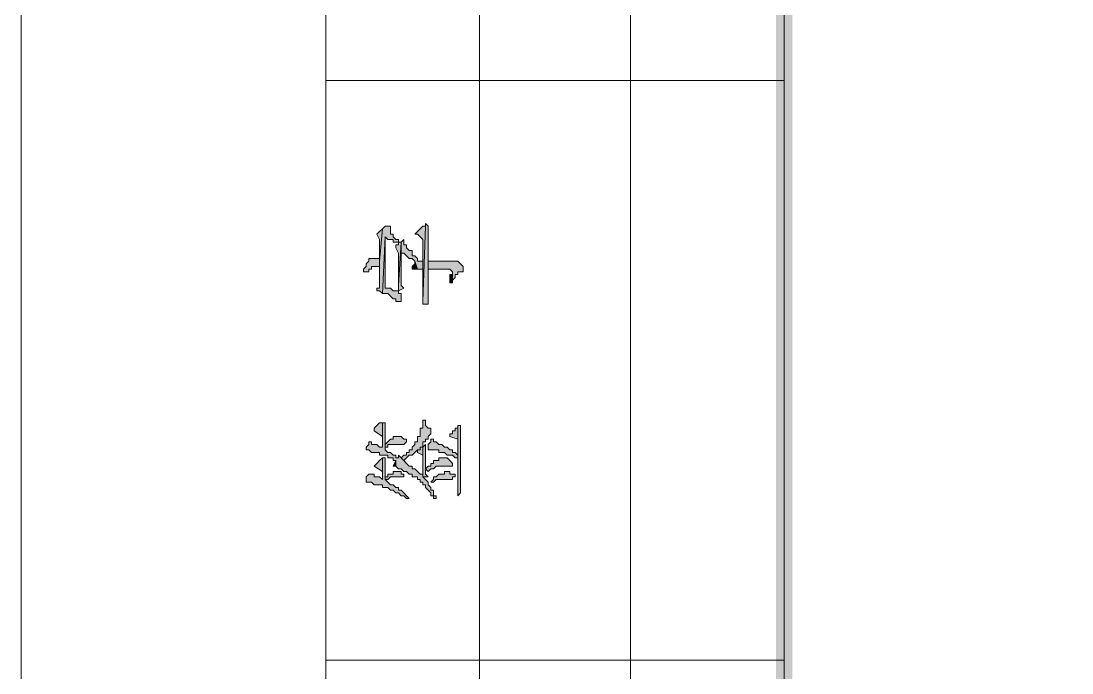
# Model space of a CAD drawing. Header units: millimetres. Extents: x 6 to 291, y 4 to 206.
# Drawn here: x 5.8 to 22.3, y 13.94 to 24.18 of the extents above; entities that cross this region are included whole.
import ezdxf

# ---------------------------------------------------------------- set-up
doc = ezdxf.new("R2010")
doc.units = ezdxf.units.MM
doc.layers.add('C00-00-00', color=7, linetype='Continuous')

msp = doc.modelspace()

# ---------------------------------------------------------------- hatches: boundary and pattern name
at = {"layer": 'C00-00-00'}
h = msp.add_hatch(color=256, dxfattribs=at)
h.dxf.hatch_style = 2
h.paths.add_polyline_path([(17.653, 8.636004), (17.907, 8.89001), (17.653, 201.083336)])
h = msp.add_hatch(color=256, dxfattribs=at)
h.dxf.hatch_style = 2
h.paths.add_polyline_path([(17.907, 8.89001), (17.653, 201.083336), (17.907, 200.787002)])
h = msp.add_hatch(color=256, dxfattribs=at)
h.dxf.hatch_style = 2
h.paths.add_polyline_path([(11.387667, 19.981338), (11.387667, 19.939005), (11.43, 19.939005), (11.472334, 19.896672), (11.514667, 20.785672), (11.557, 20.743338), (11.599334, 20.743338), (11.641667, 20.743338), (11.641667, 20.701005), (11.684, 20.701005), (11.726334, 20.701005), (11.726334, 20.743338), (11.684, 20.743338), (11.641667, 20.785672), (11.641667, 20.828005), (11.599334, 20.828005), (11.599334, 20.870338), (11.599334, 20.912672), (11.599334, 20.955005), (11.557, 20.955005), (11.514667, 20.955005), (11.472334, 20.912672), (11.43, 20.404672), (11.43, 19.981338)])
h = msp.add_hatch(color=256, dxfattribs=at)
h.dxf.hatch_style = 2
h.paths.add_polyline_path([(11.980333, 20.828008), (12.022666, 20.828008), (12.107333, 20.743342), (12.107333, 19.769675), (12.149666, 20.955008), (12.107333, 20.955008), (12.065, 20.912675), (12.022666, 20.870342)])
h = msp.add_hatch(color=256, dxfattribs=at)
h.dxf.hatch_style = 2
h.paths.add_polyline_path([(12.107333, 19.727333), (12.191999, 19.727333), (12.191999, 20.954999), (12.149666, 20.997333), (12.149666, 20.954999), (12.107333, 19.769666)])
h = msp.add_hatch(color=256, dxfattribs=at)
h.dxf.hatch_style = 2
h.paths.add_polyline_path([(11.387667, 20.828008), (11.43, 20.743342), (11.43, 20.404675), (11.472334, 20.912675), (11.43, 20.870342)])
h = msp.add_hatch(color=256, dxfattribs=at)
h.dxf.hatch_style = 2
h.paths.add_polyline_path([(11.472334, 19.89667), (11.514667, 19.89667), (11.557, 19.89667), (11.599334, 19.854336), (11.641667, 19.812003), (11.684, 19.812003), (11.684, 19.76967), (11.768667, 19.76967), (11.768667, 19.812003), (11.768667, 19.854336), (11.768667, 19.89667), (11.726334, 19.89667), (11.726334, 19.939003), (11.684, 19.939003), (11.641667, 19.939003), (11.599334, 19.981336), (11.557, 19.981336), (11.514667, 19.981336), (11.514667, 20.78567)])
h = msp.add_hatch(color=256, dxfattribs=at)
h.dxf.hatch_style = 2
h.paths.add_polyline_path([(11.684, 20.616329), (11.726333, 20.531662), (11.726333, 20.023662), (11.768667, 20.700995), (11.726333, 20.700995), (11.726333, 20.658662), (11.684, 20.658662)])
h = msp.add_hatch(color=256, dxfattribs=at)
h.dxf.hatch_style = 2
h.paths.add_polyline_path([(11.726333, 19.938996), (11.811, 19.981329), (11.768667, 20.023663), (11.768667, 20.531663), (11.768667, 20.700996), (11.726333, 20.023663), (11.726333, 19.981329)])
h = msp.add_hatch(color=256, dxfattribs=at)
h.dxf.hatch_style = 2
h.paths.add_polyline_path([(11.768667, 20.700997), (11.768667, 20.531664), (11.811, 20.531664), (11.853333, 20.489331), (11.895667, 20.446997), (11.938, 20.446997), (11.980333, 20.404664), (12.022667, 20.277664), (12.107333, 20.277664), (12.107333, 20.404664), (12.022667, 20.404664), (12.022667, 20.446997), (11.980333, 20.489331), (11.938, 20.489331), (11.938, 20.531664), (11.938, 20.573997), (11.895667, 20.573997), (11.853333, 20.616331), (11.853333, 20.658664), (11.811, 20.658664), (11.811, 20.743331)])
h = msp.add_hatch(color=256, dxfattribs=at)
h.dxf.hatch_style = 2
h.paths.add_polyline_path([(11.176001, 20.235328), (11.218334, 20.235328), (11.260667, 20.235328), (11.260667, 20.277661), (11.303001, 20.277661), (11.303001, 20.319995), (11.387667, 20.319995), (11.430001, 20.319995), (11.430001, 19.981328), (11.430001, 20.404661), (11.430001, 20.446995), (11.387667, 20.446995), (11.303001, 20.446995), (11.260667, 20.446995), (11.260667, 20.404661), (11.218334, 20.362328), (11.218334, 20.319995), (11.176001, 20.277661)])
h = msp.add_hatch(color=256, dxfattribs=at)
h.dxf.hatch_style = 2
h.paths.add_polyline_path([(11.938, 20.27767), (12.022666, 20.27767), (11.980333, 20.40467), (11.980333, 20.362337), (11.938, 20.320004)])
h = msp.add_hatch(color=256, dxfattribs=at)
h.dxf.hatch_style = 2
h.paths.add_polyline_path([(12.192001, 20.404665), (12.192001, 20.277665), (12.446001, 20.277665), (12.530667, 20.277665), (12.573001, 20.235332), (12.573001, 20.065999), (12.573001, 20.108332), (12.615334, 20.150665), (12.615334, 20.192999), (12.657667, 20.192999), (12.657667, 20.235332), (12.700001, 20.235332), (12.742334, 20.235332), (12.742334, 20.277665), (12.742334, 20.319999), (12.700001, 20.362332), (12.657667, 20.404665)])
h = msp.add_hatch(color=256, dxfattribs=at)
h.dxf.hatch_style = 2
h.paths.add_polyline_path([(12.530667, 20.066007), (12.573, 20.066007), (12.573, 20.23534), (12.573, 20.193007), (12.530667, 20.193007), (12.530667, 20.10834)])
h = msp.add_hatch(color=256, dxfattribs=at)
h.dxf.hatch_style = 2
h.paths.add_polyline_path([(11.218334, 17.441329), (11.260667, 17.441329), (11.303001, 17.398995), (11.345334, 17.398995), (11.387667, 17.398995), (11.430001, 17.398995), (11.430001, 17.356662), (11.472334, 17.356662), (11.514667, 17.356662), (11.557001, 17.356662), (11.557001, 17.314329), (11.599334, 17.314329), (11.641667, 17.314329), (11.641667, 17.271995), (11.684001, 17.271995), (11.684001, 17.187329), (11.726334, 17.144995), (11.768667, 17.144995), (11.811001, 17.102662), (11.853334, 17.102662), (11.895667, 17.060329), (11.938001, 17.060329), (11.938001, 17.017995), (11.980334, 17.017995), (12.022667, 17.017995), (12.022667, 16.975662), (12.065001, 16.975662), (12.065001, 16.933329), (12.107334, 16.933329), (12.107334, 16.890995), (12.149667, 16.890995), (12.149667, 16.848662), (12.192001, 16.806329), (12.234334, 16.763995), (12.234334, 16.721662), (12.276667, 16.721662), (12.276667, 16.679329), (12.319001, 16.679329), (12.319001, 16.721662), (12.276667, 16.721662), (12.276667, 16.763995), (12.276667, 16.806329), (12.234334, 16.806329), (12.234334, 16.848662), (12.192001, 16.890995), (12.192001, 16.933329), (12.149667, 16.975662), (12.107334, 17.017995), (12.107334, 17.483662), (12.107334, 17.060329), (12.107334, 17.017995), (12.107334, 17.060329), (12.065001, 17.060329), (12.022667, 17.102662), (11.980334, 17.144995), (11.938001, 17.144995), (11.938001, 17.187329), (11.895667, 17.187329), (11.853334, 17.229662), (11.811001, 17.271995), (11.768667, 17.314329), (11.726334, 17.356662), (11.726334, 17.314329), (11.684001, 17.314329), (11.684001, 17.356662), (11.641667, 17.356662), (11.599334, 17.398995), (11.557001, 17.398995), (11.514667, 17.441329), (11.514667, 17.864662), (11.472334, 17.864662), (11.472334, 17.483662), (11.430001, 17.483662), (11.387667, 17.525995), (11.345334, 17.525995), (11.303001, 17.525995), (11.303001, 17.568329), (11.260667, 17.568329), (11.260667, 17.525995), (11.218334, 17.483662)])
h = msp.add_hatch(color=256, dxfattribs=at)
h.dxf.hatch_style = 2
h.paths.add_polyline_path([(11.345334, 17.737677), (11.472334, 17.65301), (11.472334, 17.483677), (11.472334, 17.864677), (11.43, 17.864677), (11.387667, 17.822343), (11.345334, 17.78001)])
h = msp.add_hatch(color=256, dxfattribs=at)
h.dxf.hatch_style = 2
h.paths.add_polyline_path([(11.768667, 17.314334), (11.811, 17.272001), (11.853333, 17.314334), (11.895667, 17.356667), (11.938, 17.356667), (11.980333, 17.399001), (12.022667, 17.441334), (12.065, 17.441334), (12.065, 17.483667), (12.107333, 17.483667), (12.107333, 17.526001), (12.107333, 17.568334), (12.149667, 17.568334), (12.149667, 17.610667), (12.192, 17.610667), (12.192, 17.653001), (12.234333, 17.695334), (12.234333, 17.737667), (12.234333, 17.780001), (12.192, 17.780001), (12.149667, 17.822334), (12.149667, 17.864667), (12.149667, 17.907001), (12.107333, 17.907001), (12.107333, 17.864667), (12.107333, 17.780001), (12.065, 17.780001), (12.065, 17.695334), (12.065, 17.653001), (12.022667, 17.653001), (12.022667, 17.610667), (12.022667, 17.568334), (11.980333, 17.568334), (11.980333, 17.526001), (11.938, 17.483667), (11.938, 17.441334), (11.895667, 17.441334), (11.895667, 17.399001), (11.853333, 17.399001), (11.853333, 17.356667), (11.811, 17.356667)])
h = msp.add_hatch(color=256, dxfattribs=at)
h.dxf.hatch_style = 2
h.paths.add_polyline_path([(12.530667, 17.695334), (12.530667, 17.653001), (12.657667, 17.610668), (12.657667, 17.356668), (12.657667, 17.822334), (12.657667, 17.780001), (12.615334, 17.780001), (12.615334, 17.737668), (12.573, 17.737668), (12.573, 17.695334)])
h = msp.add_hatch(color=256, dxfattribs=at)
h.dxf.hatch_style = 2
h.paths.add_polyline_path([(12.657667, 16.72167), (12.7, 16.764003), (12.7, 17.822336), (12.657667, 17.822336), (12.657667, 17.35667), (12.657667, 16.806336), (12.657667, 16.764003)])
h = msp.add_hatch(color=256, dxfattribs=at)
h.dxf.hatch_style = 2
h.paths.add_polyline_path([(11.514667, 17.525997), (11.514667, 17.483664), (11.557, 17.483664), (11.557, 17.525997), (11.641667, 17.525997), (11.811, 17.525997), (11.853333, 17.568331), (11.853333, 17.610664), (11.811, 17.610664), (11.768667, 17.652997), (11.726333, 17.652997), (11.684, 17.652997), (11.641667, 17.652997), (11.641667, 17.610664), (11.599333, 17.610664), (11.557, 17.568331)])
h = msp.add_hatch(color=256, dxfattribs=at)
h.dxf.hatch_style = 2
h.paths.add_polyline_path([(12.107333, 17.483671), (12.107333, 17.018004), (12.191999, 17.018004), (12.149666, 17.060338), (12.149666, 17.526004)])
h = msp.add_hatch(color=256, dxfattribs=at)
h.dxf.hatch_style = 2
h.paths.add_polyline_path([(12.192001, 17.441329), (12.234334, 17.441329), (12.276667, 17.441329), (12.361334, 17.441329), (12.361334, 17.398995), (12.403667, 17.398995), (12.446001, 17.398995), (12.488334, 17.356662), (12.530667, 17.356662), (12.573001, 17.356662), (12.615334, 17.314329), (12.657667, 17.314329), (12.657667, 16.806329), (12.657667, 17.356662), (12.615334, 17.398995), (12.573001, 17.398995), (12.573001, 17.441329), (12.530667, 17.441329), (12.488334, 17.483662), (12.446001, 17.483662), (12.403667, 17.525995), (12.361334, 17.525995), (12.319001, 17.568329), (12.276667, 17.568329), (12.276667, 17.610662), (12.234334, 17.610662), (12.234334, 17.568329), (12.192001, 17.525995), (12.192001, 17.483662)])
h = msp.add_hatch(color=256, dxfattribs=at)
h.dxf.hatch_style = 2
h.paths.add_polyline_path([(12.022666, 17.399002), (12.107333, 17.356669), (12.107333, 17.060336), (12.107333, 17.483669), (12.065, 17.483669), (12.065, 17.441336), (12.022666, 17.441336)])
h = msp.add_hatch(color=256, dxfattribs=at)
h.dxf.hatch_style = 2
h.paths.add_polyline_path([(11.218334, 16.933333), (11.260667, 16.933333), (11.303001, 16.933333), (11.345334, 16.891), (11.387667, 16.891), (11.430001, 16.891), (11.472334, 16.891), (11.472334, 16.848666), (11.514667, 16.848666), (11.557001, 16.848666), (11.599334, 16.806333), (11.641667, 16.806333), (11.684001, 16.764), (11.726334, 16.764), (11.768667, 16.721666), (11.811001, 16.721666), (11.853334, 16.679333), (11.895667, 16.679333), (11.853334, 16.721666), (11.811001, 16.764), (11.768667, 16.806333), (11.726334, 16.806333), (11.726334, 16.848666), (11.684001, 16.848666), (11.641667, 16.891), (11.599334, 16.891), (11.557001, 16.933333), (11.514667, 16.975666), (11.514667, 17.314333), (11.472334, 17.314333), (11.472334, 16.975666), (11.430001, 17.018), (11.387667, 17.018), (11.345334, 17.018), (11.345334, 17.060333), (11.303001, 17.060333), (11.260667, 17.060333), (11.218334, 17.018), (11.218334, 16.975666)])
h = msp.add_hatch(color=256, dxfattribs=at)
h.dxf.hatch_style = 2
h.paths.add_polyline_path([(11.345334, 17.187339), (11.472334, 17.102672), (11.472334, 16.975672), (11.472334, 17.314339), (11.43, 17.272006), (11.387667, 17.229672)])
h = msp.add_hatch(color=256, dxfattribs=at)
h.dxf.hatch_style = 2
h.paths.add_polyline_path([(11.641667, 17.187339), (11.684, 17.187339), (11.684, 17.272008)])
h = msp.add_hatch(color=256, dxfattribs=at)
h.dxf.hatch_style = 2
h.paths.add_polyline_path([(12.149666, 17.144997), (12.191999, 17.102663), (12.234333, 17.144997), (12.276666, 17.144997), (12.318999, 17.18733), (12.403666, 17.18733), (12.445999, 17.18733), (12.572999, 17.18733), (12.572999, 17.229663), (12.530666, 17.271997), (12.488333, 17.31433), (12.403666, 17.31433), (12.361333, 17.31433), (12.361333, 17.271997), (12.318999, 17.271997), (12.276666, 17.271997), (12.276666, 17.229663), (12.234333, 17.229663), (12.234333, 17.18733), (12.191999, 17.18733)])
h = msp.add_hatch(color=256, dxfattribs=at)
h.dxf.hatch_style = 2
h.paths.add_polyline_path([(11.514667, 17.018002), (11.514667, 16.975669), (11.557, 16.975669), (11.599333, 17.018002), (11.811, 17.018002), (11.811, 17.060335), (11.768667, 17.060335), (11.768667, 17.102669), (11.726333, 17.102669), (11.684, 17.102669), (11.641667, 17.102669), (11.641667, 17.060335), (11.599333, 17.060335), (11.557, 17.060335), (11.557, 17.018002)])
h = msp.add_hatch(color=256, dxfattribs=at)
h.dxf.hatch_style = 2
h.paths.add_polyline_path([(12.234334, 16.933333), (12.276667, 16.933333), (12.319001, 16.975666), (12.361334, 16.975666), (12.403667, 16.975666), (12.573001, 16.975666), (12.573001, 17.018), (12.615334, 17.018), (12.615334, 17.060333), (12.573001, 17.060333), (12.530667, 17.060333), (12.530667, 17.102666), (12.446001, 17.102666), (12.446001, 17.060333), (12.403667, 17.060333), (12.361334, 17.060333), (12.319001, 17.018), (12.276667, 17.018), (12.276667, 16.975666)])

# ---------------------------------------------------------------- linework, layer by layer
at = {"layer": 'C00-00-00', "lineweight": 15}
for points in [[(291.126319, 205.740002), (5.799667, 205.740002), (5.799667, 3.979343), (291.126319, 3.979343)], [(17.779999, 141.859001), (17.779999, 8.762999)], [(10.583333, 8.762999), (10.583333, 28.786663)], [(12.996333, 8.762999), (12.996333, 28.786663)], [(15.367001, 8.762999), (15.367001, 28.786663)], [(17.779999, 23.241007), (10.583333, 23.241007)], [(17.779999, 14.139334), (10.583333, 14.139334)]]:
    msp.add_lwpolyline(points, dxfattribs=at)
at = {"layer": 'C00-00-00', "lineweight": 13}
for points in [[(11.387667, 19.981338), (11.387667, 19.939005), (11.43, 19.939005), (11.472334, 19.896672), (11.514667, 20.785672), (11.557, 20.743338), (11.599334, 20.743338), (11.641667, 20.743338), (11.641667, 20.701005), (11.684, 20.701005), (11.726334, 20.701005), (11.726334, 20.743338), (11.684, 20.743338), (11.641667, 20.785672), (11.641667, 20.828005), (11.599334, 20.828005), (11.599334, 20.870338), (11.599334, 20.912672), (11.599334, 20.955005), (11.557, 20.955005), (11.514667, 20.955005), (11.472334, 20.912672), (11.43, 20.404672), (11.43, 19.981338)], [(11.980333, 20.828008), (12.022666, 20.828008), (12.107333, 20.743342), (12.107333, 19.769675), (12.149666, 20.955008), (12.107333, 20.955008), (12.065, 20.912675), (12.022666, 20.870342)], [(12.107333, 19.727333), (12.191999, 19.727333), (12.191999, 20.954999), (12.149666, 20.997333), (12.149666, 20.954999), (12.107333, 19.769666)], [(11.387667, 20.828008), (11.43, 20.743342), (11.43, 20.404675), (11.472334, 20.912675), (11.43, 20.870342)], [(11.472334, 19.89667), (11.514667, 19.89667), (11.557, 19.89667), (11.599334, 19.854336), (11.641667, 19.812003), (11.684, 19.812003), (11.684, 19.76967), (11.768667, 19.76967), (11.768667, 19.812003), (11.768667, 19.854336), (11.768667, 19.89667), (11.726334, 19.89667), (11.726334, 19.939003), (11.684, 19.939003), (11.641667, 19.939003), (11.599334, 19.981336), (11.557, 19.981336), (11.514667, 19.981336), (11.514667, 20.78567)], [(11.684, 20.616329), (11.726333, 20.531662), (11.726333, 20.023662), (11.768667, 20.700995), (11.726333, 20.700995), (11.726333, 20.658662), (11.684, 20.658662)], [(11.726333, 19.938996), (11.811, 19.981329), (11.768667, 20.023663), (11.768667, 20.531663), (11.768667, 20.700996), (11.726333, 20.023663), (11.726333, 19.981329)], [(11.768667, 20.700997), (11.768667, 20.531664), (11.811, 20.531664), (11.853333, 20.489331), (11.895667, 20.446997), (11.938, 20.446997), (11.980333, 20.404664), (12.022667, 20.277664), (12.107333, 20.277664), (12.107333, 20.404664), (12.022667, 20.404664), (12.022667, 20.446997), (11.980333, 20.489331), (11.938, 20.489331), (11.938, 20.531664), (11.938, 20.573997), (11.895667, 20.573997), (11.853333, 20.616331), (11.853333, 20.658664), (11.811, 20.658664), (11.811, 20.743331)], [(11.811, 20.74334), (11.811, 20.700997)], [(11.176001, 20.235328), (11.218334, 20.235328), (11.260667, 20.235328), (11.260667, 20.277661), (11.303001, 20.277661), (11.303001, 20.319995), (11.387667, 20.319995), (11.430001, 20.319995), (11.430001, 19.981328), (11.430001, 20.404661), (11.430001, 20.446995), (11.387667, 20.446995), (11.303001, 20.446995), (11.260667, 20.446995), (11.260667, 20.404661), (11.218334, 20.362328), (11.218334, 20.319995), (11.176001, 20.277661)], [(11.938, 20.27767), (12.022666, 20.27767), (11.980333, 20.40467), (11.980333, 20.362337), (11.938, 20.320004)], [(12.192001, 20.404665), (12.192001, 20.277665), (12.446001, 20.277665), (12.530667, 20.277665), (12.573001, 20.235332), (12.573001, 20.065999), (12.573001, 20.108332), (12.615334, 20.150665), (12.615334, 20.192999), (12.657667, 20.192999), (12.657667, 20.235332), (12.700001, 20.235332), (12.742334, 20.235332), (12.742334, 20.277665), (12.742334, 20.319999), (12.700001, 20.362332), (12.657667, 20.404665)], [(12.530667, 20.066007), (12.573, 20.066007), (12.573, 20.23534), (12.573, 20.193007), (12.530667, 20.193007), (12.530667, 20.10834)], [(11.218334, 17.441329), (11.260667, 17.441329), (11.303001, 17.398995), (11.345334, 17.398995), (11.387667, 17.398995), (11.430001, 17.398995), (11.430001, 17.356662), (11.472334, 17.356662), (11.514667, 17.356662), (11.557001, 17.356662), (11.557001, 17.314329), (11.599334, 17.314329), (11.641667, 17.314329), (11.641667, 17.271995), (11.684001, 17.271995), (11.684001, 17.187329), (11.726334, 17.144995), (11.768667, 17.144995), (11.811001, 17.102662), (11.853334, 17.102662), (11.895667, 17.060329), (11.938001, 17.060329), (11.938001, 17.017995), (11.980334, 17.017995), (12.022667, 17.017995), (12.022667, 16.975662), (12.065001, 16.975662), (12.065001, 16.933329), (12.107334, 16.933329), (12.107334, 16.890995), (12.149667, 16.890995), (12.149667, 16.848662), (12.192001, 16.806329), (12.234334, 16.763995), (12.234334, 16.721662), (12.276667, 16.721662), (12.276667, 16.679329), (12.319001, 16.679329), (12.319001, 16.721662), (12.276667, 16.721662), (12.276667, 16.763995), (12.276667, 16.806329), (12.234334, 16.806329), (12.234334, 16.848662), (12.192001, 16.890995), (12.192001, 16.933329), (12.149667, 16.975662), (12.107334, 17.017995), (12.107334, 17.483662), (12.107334, 17.060329), (12.107334, 17.017995), (12.107334, 17.060329), (12.065001, 17.060329), (12.022667, 17.102662), (11.980334, 17.144995), (11.938001, 17.144995), (11.938001, 17.187329), (11.895667, 17.187329), (11.853334, 17.229662), (11.811001, 17.271995), (11.768667, 17.314329), (11.726334, 17.356662), (11.726334, 17.314329), (11.684001, 17.314329), (11.684001, 17.356662), (11.641667, 17.356662), (11.599334, 17.398995), (11.557001, 17.398995), (11.514667, 17.441329), (11.514667, 17.864662), (11.472334, 17.864662), (11.472334, 17.483662), (11.430001, 17.483662), (11.387667, 17.525995), (11.345334, 17.525995), (11.303001, 17.525995), (11.303001, 17.568329), (11.260667, 17.568329), (11.260667, 17.525995), (11.218334, 17.483662)], [(11.345334, 17.737677), (11.472334, 17.65301), (11.472334, 17.483677), (11.472334, 17.864677), (11.43, 17.864677), (11.387667, 17.822343), (11.345334, 17.78001)], [(11.768667, 17.314334), (11.811, 17.272001), (11.853333, 17.314334), (11.895667, 17.356667), (11.938, 17.356667), (11.980333, 17.399001), (12.022667, 17.441334), (12.065, 17.441334), (12.065, 17.483667), (12.107333, 17.483667), (12.107333, 17.526001), (12.107333, 17.568334), (12.149667, 17.568334), (12.149667, 17.610667), (12.192, 17.610667), (12.192, 17.653001), (12.234333, 17.695334), (12.234333, 17.737667), (12.234333, 17.780001), (12.192, 17.780001), (12.149667, 17.822334), (12.149667, 17.864667), (12.149667, 17.907001), (12.107333, 17.907001), (12.107333, 17.864667), (12.107333, 17.780001), (12.065, 17.780001), (12.065, 17.695334), (12.065, 17.653001), (12.022667, 17.653001), (12.022667, 17.610667), (12.022667, 17.568334), (11.980333, 17.568334), (11.980333, 17.526001), (11.938, 17.483667), (11.938, 17.441334), (11.895667, 17.441334), (11.895667, 17.399001), (11.853333, 17.399001), (11.853333, 17.356667), (11.811, 17.356667)], [(12.530667, 17.695334), (12.530667, 17.653001), (12.657667, 17.610668), (12.657667, 17.356668), (12.657667, 17.822334), (12.657667, 17.780001), (12.615334, 17.780001), (12.615334, 17.737668), (12.573, 17.737668), (12.573, 17.695334)], [(12.657667, 16.72167), (12.7, 16.764003), (12.7, 17.822336), (12.657667, 17.822336), (12.657667, 17.35667), (12.657667, 16.806336), (12.657667, 16.764003)], [(11.514667, 17.525997), (11.514667, 17.483664), (11.557, 17.483664), (11.557, 17.525997), (11.641667, 17.525997), (11.811, 17.525997), (11.853333, 17.568331), (11.853333, 17.610664), (11.811, 17.610664), (11.768667, 17.652997), (11.726333, 17.652997), (11.684, 17.652997), (11.641667, 17.652997), (11.641667, 17.610664), (11.599333, 17.610664), (11.557, 17.568331)], [(12.107333, 17.483671), (12.107333, 17.018004), (12.191999, 17.018004), (12.149666, 17.060338), (12.149666, 17.526004)], [(12.192001, 17.441329), (12.234334, 17.441329), (12.276667, 17.441329), (12.361334, 17.441329), (12.361334, 17.398995), (12.403667, 17.398995), (12.446001, 17.398995), (12.488334, 17.356662), (12.530667, 17.356662), (12.573001, 17.356662), (12.615334, 17.314329), (12.657667, 17.314329), (12.657667, 16.806329), (12.657667, 17.356662), (12.615334, 17.398995), (12.573001, 17.398995), (12.573001, 17.441329), (12.530667, 17.441329), (12.488334, 17.483662), (12.446001, 17.483662), (12.403667, 17.525995), (12.361334, 17.525995), (12.319001, 17.568329), (12.276667, 17.568329), (12.276667, 17.610662), (12.234334, 17.610662), (12.234334, 17.568329), (12.192001, 17.525995), (12.192001, 17.483662)], [(12.022666, 17.399002), (12.107333, 17.356669), (12.107333, 17.060336), (12.107333, 17.483669), (12.065, 17.483669), (12.065, 17.441336), (12.022666, 17.441336)], [(11.218334, 16.933333), (11.260667, 16.933333), (11.303001, 16.933333), (11.345334, 16.891), (11.387667, 16.891), (11.430001, 16.891), (11.472334, 16.891), (11.472334, 16.848666), (11.514667, 16.848666), (11.557001, 16.848666), (11.599334, 16.806333), (11.641667, 16.806333), (11.684001, 16.764), (11.726334, 16.764), (11.768667, 16.721666), (11.811001, 16.721666), (11.853334, 16.679333), (11.895667, 16.679333), (11.853334, 16.721666), (11.811001, 16.764), (11.768667, 16.806333), (11.726334, 16.806333), (11.726334, 16.848666), (11.684001, 16.848666), (11.641667, 16.891), (11.599334, 16.891), (11.557001, 16.933333), (11.514667, 16.975666), (11.514667, 17.314333), (11.472334, 17.314333), (11.472334, 16.975666), (11.430001, 17.018), (11.387667, 17.018), (11.345334, 17.018), (11.345334, 17.060333), (11.303001, 17.060333), (11.260667, 17.060333), (11.218334, 17.018), (11.218334, 16.975666)], [(11.345334, 17.187339), (11.472334, 17.102672), (11.472334, 16.975672), (11.472334, 17.314339), (11.43, 17.272006), (11.387667, 17.229672)], [(11.641667, 17.187339), (11.684, 17.187339), (11.684, 17.272008)], [(12.149666, 17.144997), (12.191999, 17.102663), (12.234333, 17.144997), (12.276666, 17.144997), (12.318999, 17.18733), (12.403666, 17.18733), (12.445999, 17.18733), (12.572999, 17.18733), (12.572999, 17.229663), (12.530666, 17.271997), (12.488333, 17.31433), (12.403666, 17.31433), (12.361333, 17.31433), (12.361333, 17.271997), (12.318999, 17.271997), (12.276666, 17.271997), (12.276666, 17.229663), (12.234333, 17.229663), (12.234333, 17.18733), (12.191999, 17.18733)], [(11.514667, 17.018002), (11.514667, 16.975669), (11.557, 16.975669), (11.599333, 17.018002), (11.811, 17.018002), (11.811, 17.060335), (11.768667, 17.060335), (11.768667, 17.102669), (11.726333, 17.102669), (11.684, 17.102669), (11.641667, 17.102669), (11.641667, 17.060335), (11.599333, 17.060335), (11.557, 17.060335), (11.557, 17.018002)], [(12.234334, 16.933333), (12.276667, 16.933333), (12.319001, 16.975666), (12.361334, 16.975666), (12.403667, 16.975666), (12.573001, 16.975666), (12.573001, 17.018), (12.615334, 17.018), (12.615334, 17.060333), (12.573001, 17.060333), (12.530667, 17.060333), (12.530667, 17.102666), (12.446001, 17.102666), (12.446001, 17.060333), (12.403667, 17.060333), (12.361334, 17.060333), (12.319001, 17.018), (12.276667, 17.018), (12.276667, 16.975666)]]:
    msp.add_lwpolyline(points, close=True, dxfattribs=at)

doc.saveas('drawing.dxf')
